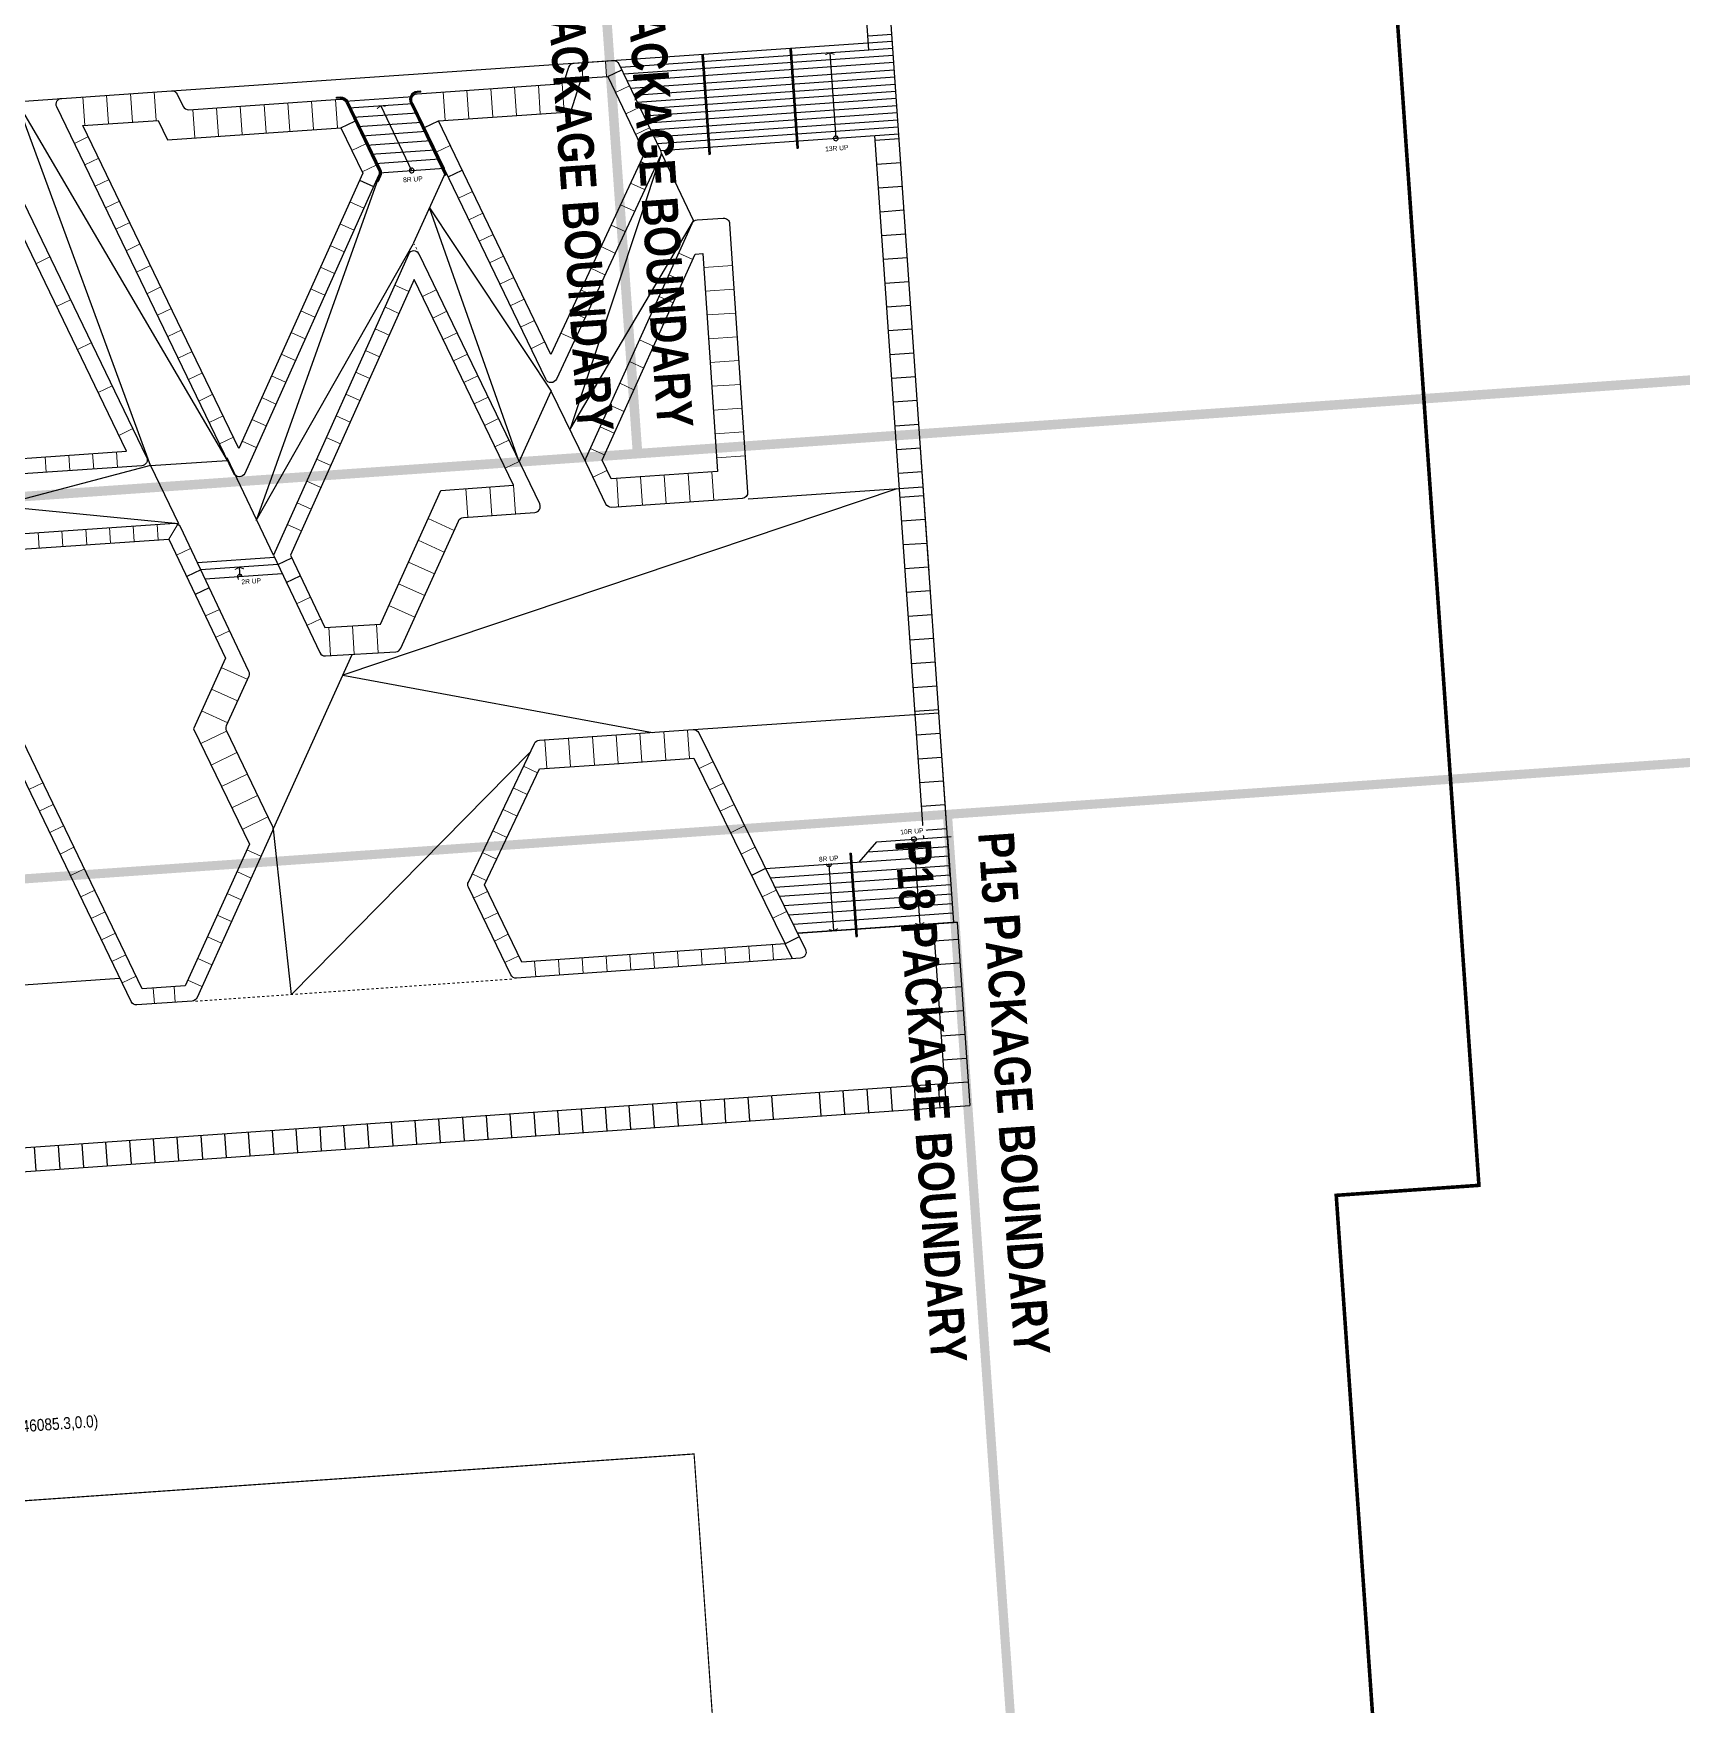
# Model space of a CAD drawing. Header units: millimetres. Extents: x 50357 to 985146, y 723188 to 1803594.
# Drawn here: x 832133.9 to 832203.1, y 820029.4 to 820099.5 of the extents above; entities that cross this region are included whole.
import ezdxf
from ezdxf.enums import TextEntityAlignment as Align

# ---------------------------------------------------------------- set-up
doc = ezdxf.new("R2010")
doc.units = ezdxf.units.MM
doc.header["$LTSCALE"] = 3
doc.header["$MEASUREMENT"] = 0
for name, pattern in [('3A35X-MAGP-P-SB$0$3A35X-MAGP-P-SB$0$HIDDEN', [0.375, 0.25, -0.125]), ('DASHED', [19.05, 12.7, -6.35]), ('HIDDEN', [0.375, 0.25, -0.125])]:
    doc.linetypes.add(name, pattern=pattern)
doc.layers.get('Defpoints').update_dxf_attribs({"color": 32})
doc.layers.add('3A35X-MAGP-P-SB$0$UAJ-00ANNO-$', color=32, linetype='Continuous', lineweight=5, plot=False)
for name, color, linetype in [('3A35X-MAGP-P-SB$0$UAJ-90BOUN', 7, 'Continuous'), ('_PARCEL BOUNDARY', 10, 'DASHED'), ('LWK-GA_HANDRAIL', 8, 'Continuous'), ('LWK-L_TXT', 8, 'Continuous'), ('LWK-MA_PAVING BANDING', 8, 'Continuous'), ('LWK-MA_Stone around ASA', 8, 'Continuous'), ('LWK-STEPS', 8, 'Continuous'), ('LWK-STEPS ARROW', 8, 'Continuous'), ('UAJ-00XREF', 7, 'Continuous'), ('UAJ-90.5LAND', 8, 'Continuous')]:
    doc.layers.add(name, color=color, linetype=linetype)
for name, color, linetype, lineweight in [('LWK-GA_PLANTER WALL TILES', 8, 'Continuous', 9), ('LWK-GA_PLANTERWALL', 8, 'Continuous', 30), ('LWK-LV_RAMP HIDDEN', 8, 'Continuous', 20)]:
    doc.layers.add(name, color=color, linetype=linetype, lineweight=lineweight)
doc.styles.add('3A35X-MAGP-P-SB$0$3A35X-MAGP-P-SB$0$UNS-TXT', font='swissc.ttf')
doc.styles.add('_BOLD', font='arialbd.ttf', dxfattribs={"width": 0.8})
doc.styles.add('LWK TITLE - ARIAL', font='arial.ttf')

# ---------------------------------------------------------------- blocks, each defined once
blk = doc.blocks.new('3A35X-MAGP-P-00-0$0$02_UNS-dotopen')
at = {"layer": 'LWK-STEPS ARROW', "lineweight": -2}
blk.add_lwpolyline([(-0.5, 0, 1), (0.5, 0, 1)], format="xyb", close=True, dxfattribs=at)
blk = doc.blocks.new('3A35X-MAGP-P-LD-00-0')
at = {"layer": 'LWK-GA_HANDRAIL', "ltscale": 0.5}
for p, q in [((834613881, 818103525, 0), (834614175, 818099335, 0)), ((834613935, 818103529, 0), (834614229, 818099339, 0)), ((834617570, 818103784, 0), (834617864, 818099594, 0)), ((834617623, 818103788, 0), (834617918, 818099598, 0)), ((834614175, 818099335, 0), (834614229, 818099339, 0)), ((834617864, 818099594, 0), (834617918, 818099598, 0)), ((834593226, 818081149, 0), (834592639, 818080870, 0)), ((834620107, 818070029, 0), (834620353, 818066537, -2)), ((834620161, 818070032, 0), (834620406, 818066541, -2)), ((834620353, 818066537, 0), (834620406, 818066541, 0))]:
    blk.add_line(p, q, dxfattribs=at)
at = {"layer": 'LWK-GA_HANDRAIL', "ltscale": 0.5, "elevation": 0}
for points in [[(834598560, 818101728), (834598710, 818101738, -0.307616), (834599040, 818101546), (834600406, 818098700, -0.220907), (834600410, 818098414), (834600309, 818098189)], [(834598563, 818101688), (834598713, 818101698, -0.307616), (834599004, 818101529), (834600370, 818098683, -0.220907), (834600374, 818098430), (834600272, 818098205)], [(834602090, 818101976), (834601940, 818101966, 0.53042), (834601658, 818101479), (834603116, 818098452)], [(834602093, 818101936), (834601943, 818101926, 0.530447), (834601694, 818101496), (834603152, 818098470)]]:
    blk.add_lwpolyline(points, format="xyb", dxfattribs=at)
for points in [[(834598563, 818101688), (834598560, 818101728)], [(834601764, 818101465), (834603073, 818098750)], [(834602093, 818101936), (834602090, 818101976)], [(834600272, 818098205), (834600309, 818098189)], [(834603116, 818098452), (834603152, 818098470)], [(834592870, 818081898), (834592283, 818081619)], [(834620108, 818070029), (834620161, 818070032)]]:
    blk.add_lwpolyline(points, dxfattribs=at)
at = {"layer": 'LWK-GA_HANDRAIL', "ltscale": 0.5}
for centre in [(834617607, 818103636, 0), (834613918, 818103377, 0), (834614002, 818102180, 0), (834617691, 818102439, 0), (834614107, 818100694, 0), (834617796, 818100953, 0), (834614192, 818099487, 0), (834617881, 818099746, 0), (834620152, 818069781, 0), (834620203, 818069048, 0), (834620288, 818067836, -1), (834620370, 818066689, 0)]:
    blk.add_circle(centre, 25, dxfattribs=at)
at = {"layer": 'LWK-GA_PLANTER WALL TILES'}
for p, q in [((834591538, 818083189, 0), (834591908, 818083823, 0)), ((834593655, 818080245, 0), (834593067, 818079967, 0)), ((834594083, 818079342, 0), (834593496, 818079063, 0)), ((834590892, 818064354, 0), (834590938, 818063708, 0)), ((834591762, 818064415, 0), (834591808, 818063769, 0))]:
    blk.add_line(p, q, dxfattribs=at)
at = {"layer": 'LWK-GA_PLANTER WALL TILES', "elevation": 0}
for points in [[(834608890, 818102534), (834608846, 818103179)], [(834609888, 818102603), (834609843, 818103248)], [(834610255, 818101930), (834610844, 818102213)], [(834610688, 818101029), (834611277, 818101311)], [(834588152, 818100068), (834587567, 818099785)], [(834611099, 818100167), (834611686, 818100447)], [(834588587, 818099168), (834588002, 818098885)], [(834589022, 818098268), (834588437, 818097985)], [(834610896, 818098127), (834611479, 818097856)], [(834589458, 818097367), (834588873, 818097084)], [(834599114, 818097334), (834599707, 818097068)], [(834603681, 818097489), (834604266, 818097771)], [(834610475, 818097220), (834611058, 818096949)], [(834589893, 818096467), (834589308, 818096184)], [(834604115, 818096588), (834604700, 818096870)], [(834598704, 818096422), (834599297, 818096156)], [(834604549, 818095687), (834605134, 818095969)], [(834610078, 818096371), (834610664, 818096099)], [(834590329, 818095567), (834589743, 818095284)], [(834598295, 818095510), (834598888, 818095243)], [(834604983, 818094786), (834605569, 818095069)], [(834609657, 818095464), (834610242, 818095192)], [(834613509, 818094931), (834612916, 818095199)], [(834585950, 818094739), (834586535, 818095023)], [(834590764, 818094667), (834590179, 818094384)], [(834597885, 818094597), (834598478, 818094331)], [(834609235, 818094557), (834609821, 818094285)], [(834613973, 818094597), (834615166, 818094677)], [(834591199, 818093766), (834590614, 818093483)], [(834597475, 818093685), (834598068, 818093419)], [(834601002, 818093841), (834601593, 818093575)], [(834602749, 818093651), (834602164, 818093368)], [(834605417, 818093886), (834606003, 818094168)], [(834608814, 818093650), (834609400, 818093378)], [(834613097, 818094020), (834612504, 818094288)], [(834614041, 818093599), (834615233, 818093680)], [(834586821, 818092939), (834587406, 818093223)], [(834605851, 818092985), (834606437, 818093267)], [(834612685, 818093108), (834612092, 818093377)], [(834591635, 818092866), (834591049, 818092583)], [(834597066, 818092773), (834597658, 818092507)], [(834600592, 818092929), (834601182, 818092663)], [(834603185, 818092751), (834602600, 818092468)], [(834606286, 818092084), (834606871, 818092366)], [(834608393, 818092743), (834608979, 818092471)], [(834612274, 818092197), (834611681, 818092465)], [(834614108, 818092601), (834615301, 818092682)], [(834592070, 818091966), (834591485, 818091683)], [(834596656, 818091861), (834597249, 818091594)], [(834600184, 818092016), (834600775, 818091750)], [(834603620, 818091850), (834603035, 818091567)], [(834607971, 818091836), (834608558, 818091564)], [(834611862, 818091286), (834611269, 818091554)], [(834614176, 818091604), (834615368, 818091684)], [(834587693, 818091139), (834588278, 818091423)], [(834592505, 818091066), (834591920, 818090783)], [(834596246, 818090948), (834596839, 818090682)], [(834599774, 818091104), (834600364, 818090838)], [(834604055, 818090950), (834603470, 818090667)], [(834606720, 818091183), (834607305, 818091465)], [(834592941, 818090165), (834592355, 818089882)], [(834599366, 818090190), (834599957, 818089925)], [(834611450, 818090375), (834610857, 818090643)], [(834614243, 818090606), (834615435, 818090686)], [(834588564, 818089339), (834589149, 818089622)], [(834595837, 818090036), (834596429, 818089770)], [(834604491, 818090050), (834603905, 818089767)], [(834611038, 818089464), (834610445, 818089732)], [(834614310, 818089608), (834615503, 818089689)], [(834593376, 818089265), (834592791, 818088982)], [(834595427, 818089124), (834596020, 818088858)], [(834598956, 818089278), (834599547, 818089013)], [(834604926, 818089149), (834604340, 818088866)], [(834610626, 818088552), (834610033, 818088820)], [(834593811, 818088365), (834593226, 818088082)], [(834595017, 818088212), (834595610, 818087945)], [(834598549, 818088365), (834599139, 818088100)], [(834605361, 818088249), (834604776, 818087966)], [(834614378, 818088610), (834615570, 818088691)], [(834589437, 818087539), (834590022, 818087823)], [(834594247, 818087465), (834593662, 818087182)], [(834598138, 818087453), (834598729, 818087188)], [(834605796, 818087349), (834605211, 818087066)], [(834610214, 818087641), (834609621, 818087909)], [(834614445, 818087613), (834615638, 818087693)], [(834586341, 818086638), (834586386, 818085990)], [(834587338, 818086707), (834587383, 818086059)], [(834588336, 818086776), (834588381, 818086128)], [(834589334, 818086846), (834589379, 818086197)], [(834594607, 818087300), (834595200, 818087033)], [(834609802, 818086730), (834609209, 818086998)], [(834614512, 818086615), (834615705, 818086695)], [(834597731, 818086540), (834598321, 818086275)], [(834606231, 818086448), (834605646, 818086165)], [(834609910, 818086075), (834609325, 818085793)], [(834597321, 818085628), (834597911, 818085363)], [(834596913, 818084715), (834597503, 818084450)], [(834586052, 818083462), (834586097, 818082813)], [(834587049, 818083531), (834587094, 818082882)], [(834588047, 818083600), (834588092, 818082951)], [(834589045, 818083669), (834589089, 818083020)], [(834590042, 818083737), (834590087, 818083089)], [(834591040, 818083806), (834591085, 818083158)], [(834596503, 818083803), (834597093, 818083538)], [(834592441, 818082802), (834591854, 818082523)], [(834596891, 818080473), (834597478, 818080753)], [(834597321, 818079571), (834597908, 818079850)], [(834600242, 818079622), (834600314, 818078424)], [(834598246, 818079502), (834598318, 818078304)], [(834599244, 818079562), (834599316, 818078364)], [(834594829, 818077313), (834593735, 818077807)], [(834594418, 818076402), (834593324, 818076895)], [(834594006, 818075490), (834592913, 818075984)], [(834593956, 818075138), (834592876, 818074616)], [(834607309, 818074781), (834607391, 818073584)], [(834608306, 818074849), (834608389, 818073652)], [(834609304, 818074918), (834609386, 818073721)], [(834610301, 818074987), (834610384, 818073789)], [(834611299, 818075055), (834611381, 818073858)], [(834612297, 818075124), (834612379, 818073927)], [(834613294, 818075192), (834613377, 818073995)], [(834594391, 818074238), (834593311, 818073716)], [(834594827, 818073338), (834593746, 818072816)], [(834607004, 818073388), (834606418, 818073667)], [(834614360, 818073864), (834613777, 818073577)], [(834586258, 818072963), (834585673, 818072681)], [(834606575, 818072485), (834605988, 818072764)], [(834614802, 818072967), (834614219, 818072680)], [(834586693, 818072063), (834586107, 818071780)], [(834595262, 818072438), (834594182, 818071915)], [(834615244, 818072070), (834614661, 818071783)], [(834595697, 818071537), (834594617, 818071015)], [(834606145, 818071582), (834605558, 818071861)], [(834587127, 818071162), (834586542, 818070880)], [(834605716, 818070679), (834605129, 818070958)], [(834615686, 818071173), (834615102, 818070886)], [(834587562, 818070262), (834586976, 818069979)], [(834594809, 818070156), (834595402, 818069888)], [(834605286, 818069776), (834604699, 818070055)], [(834616128, 818070276), (834615544, 818069989)], [(834587996, 818069361), (834587411, 818069078)], [(834594398, 818069244), (834594990, 818068977)], [(834604856, 818068873), (834604269, 818069152)], [(834588431, 818068460), (834587846, 818068178)], [(834604910, 818068422), (834604325, 818068139)], [(834617011, 818068482), (834616428, 818068195)], [(834593986, 818068333), (834594579, 818068065)], [(834588866, 818067560), (834588280, 818067277)], [(834593575, 818067421), (834594167, 818067154)], [(834605346, 818067522), (834604760, 818067239)], [(834617453, 818067585), (834616870, 818067298)], [(834589300, 818066659), (834588715, 818066377)], [(834593163, 818066510), (834593755, 818066242)], [(834605781, 818066622), (834605196, 818066339)], [(834589735, 818065758), (834589149, 818065476)], [(834592752, 818065599), (834593344, 818065331)], [(834606216, 818065721), (834605631, 818065438)], [(834608880, 818065627), (834608926, 818064978)], [(834609878, 818065697), (834609923, 818065049)], [(834610875, 818065768), (834610921, 818065120)], [(834611873, 818065839), (834611918, 818065190)], [(834612871, 818065908), (834612916, 818065260)], [(834613868, 818065978), (834613913, 818065329)], [(834614866, 818066047), (834614911, 818065399)], [(834615863, 818066117), (834615908, 818065468)], [(834616861, 818066186), (834616906, 818065538)], [(834606885, 818065486), (834606931, 818064837)], [(834607883, 818065556), (834607928, 818064908)], [(834590169, 818064858), (834589584, 818064575)], [(834592340, 818064687), (834592932, 818064420)]]:
    blk.add_lwpolyline(points, dxfattribs=at)
at = {"layer": 'LWK-GA_PLANTER WALL TILES', "ltscale": 0.5, "elevation": 0}
for points in [[(834605029, 818102096), (834605113, 818100895)], [(834606026, 818102166), (834606110, 818100965)], [(834607024, 818102235), (834607108, 818101034)], [(834608022, 818102305), (834608106, 818101104)], [(834588003, 818100538), (834587920, 818101735)], [(834589001, 818100607), (834588918, 818101805)], [(834589999, 818100676), (834589916, 818101874)], [(834590996, 818100746), (834590913, 818101943)], [(834594523, 818101353), (834594608, 818100156)], [(834595521, 818101424), (834595605, 818100227)], [(834596518, 818101494), (834596603, 818100297)], [(834597516, 818101565), (834597600, 818100368)], [(834598513, 818101635), (834598598, 818100438)], [(834603034, 818101956), (834603118, 818100755)], [(834604031, 818102026), (834604115, 818100825)], [(834592528, 818101212), (834592613, 818100015)], [(834593526, 818101283), (834593610, 818100086)], [(834599203, 818099498), (834599789, 818099779)], [(834602747, 818099421), (834603332, 818099703)], [(834599636, 818098596), (834600222, 818098877)], [(834613312, 818085948), (834613394, 818084751)], [(834614309, 818086017), (834614392, 818084820)], [(834603995, 818085312), (834604080, 818084114)], [(834604993, 818085382), (834605077, 818084185)], [(834605990, 818085453), (834606075, 818084256)], [(834610319, 818085743), (834610401, 818084546)], [(834611316, 818085811), (834611399, 818084614)], [(834612314, 818085880), (834612396, 818084683)], [(834603501, 818083563), (834602407, 818084057)], [(834603089, 818082652), (834601995, 818083146)], [(834602678, 818081741), (834601584, 818082234)], [(834602266, 818080829), (834601172, 818081323)], [(834601855, 818079918), (834600761, 818080412)]]:
    blk.add_lwpolyline(points, dxfattribs=at)
at = {"layer": 'LWK-GA_PLANTERWALL', "elevation": 0}
for points in [[(834601947, 818101876), (834607917, 818102298, 0.306066), (834608138, 818102471), (834608305, 818102991, -0.307514), (834608527, 818103164), (834610165, 818103271, -0.306521), (834610407, 818103129), (834612147, 818099494, -0.224072), (834612148, 818099280), (834607789, 818089906, -0.632875), (834607337, 818089903), (834601739, 818101518, -0.530488)], [(834576848, 818100962), (834583268, 818101407, -0.306299), (834583510, 818101267), (834590602, 818086626, -0.531022), (834590394, 818086267), (834583948, 818085821, -0.306717), (834583706, 818085961), (834576640, 818100604, -0.530574)], [(834598959, 818101507), (834600325, 818098662, -0.22147), (834600328, 818098451), (834594714, 818085949, -0.637118), (834594261, 818085943), (834586826, 818101317, -0.530845), (834587034, 818101675), (834591632, 818101994, -0.306752), (834591874, 818101853), (834592122, 818101341, 0.306834), (834592364, 818101200), (834598716, 818101648, -0.307616)], [(834609869, 818084667), (834609036, 818086390, -0.222118), (834609033, 818086602), (834613475, 818096440, -0.276275), (834613686, 818096587), (834614784, 818096662, -0.414524), (834615050, 818096429), (834615811, 818085167, -0.413903), (834615578, 818084901), (834610111, 818084526, -0.306355)], [(834598104, 818078291), (834601054, 818078469, 0.278537), (834601267, 818078615), (834603677, 818083954, -0.276362), (834603888, 818084101), (834606883, 818084313, 0.530293), (834607090, 818084671), (834602029, 818095142, 0.637453), (834601576, 818095136), (834595919, 818082513), (834597863, 818078433, 0.305544)], [(834581019, 818083114), (834591765, 818083856, -0.308396), (834592008, 818083714), (834594885, 818077653, -0.220194), (834594887, 818077443), (834593948, 818075361, 0.222079), (834593951, 818075149), (834595879, 818071162, -0.222178), (834595881, 818070950), (834592726, 818063964, -0.275683), (834592516, 818063817), (834590204, 818063653, -0.307106), (834589961, 818063794), (834580811, 818082756, -0.530644)], [(834607078, 818074766), (834613525, 818075207, -0.304221), (834613767, 818075068), (834618243, 818065983, -0.532719), (834618036, 818065623), (834606124, 818064780, -0.306897), (834605881, 818064921), (834604104, 818068596, -0.227421), (834604104, 818068812), (834606869, 818074624, -0.270957)]]:
    blk.add_lwpolyline(points, format="xyb", close=True, dxfattribs=at)
for points in [[(834609937, 818102604), (834610527, 818102887)], [(834603246, 818098390), (834603832, 818098672)], [(834611317, 818099034), (834611900, 818098763)], [(834596103, 818082125), (834596690, 818082405)], [(834596461, 818081376), (834597047, 818081656)], [(834616569, 818069379), (834615986, 818069092)], [(834617980, 818066517), (834617397, 818066229)], [(834617707, 818065600), (834617397, 818066229)]]:
    blk.add_lwpolyline(points, dxfattribs=at)
for points in [[(834602837, 818100736), (834608386, 818101124), (834608841, 818102533), (834609937, 818102604), (834611479, 818099383), (834607555, 818090946), (834602837, 818100736)], [(834598747, 818100448), (834599659, 818098548), (834594472, 818086998), (834587926, 818100534), (834591073, 818100752), (834591467, 818099934)], [(834584173, 818086488), (834589759, 818086875), (834583302, 818100207), (834577739, 818099821)], [(834613609, 818095156), (834613932, 818095178), (834614550, 818086033), (834610079, 818085727), (834609703, 818086505)], [(834600409, 818079632), (834602941, 818085239), (834605990, 818085453), (834601817, 818094086), (834596635, 818082521), (834598079, 818079492)], [(834592232, 818064449), (834592232, 818064449), (834590428, 818064321), (834581653, 818082507), (834591538, 818083189), (834593909, 818078193), (834592576, 818075237), (834594917, 818070394)], [(834607084, 818073564), (834610423, 818073792), (834610423, 818073792), (834613565, 818074007), (834617397, 818066229), (834606348, 818065448), (834604778, 818068696)]]:
    blk.add_lwpolyline(points, close=True, dxfattribs=at)
at = {"layer": 'LWK-GA_PLANTERWALL', "color": 7, "elevation": 0}
for points in [[(834598747, 818100448), (834599333, 818100729)], [(834602252, 818100454), (834602837, 818100736)], [(834599524, 818098246), (834600117, 818097980)]]:
    blk.add_lwpolyline(points, dxfattribs=at)
at = {"layer": 'LWK-LV_RAMP HIDDEN', "linetype": 'HIDDEN', "ltscale": 6, "elevation": 0}
for points in [[(834601795, 818095623), (834602037, 818095126)], [(834623021, 818087588), (834624138, 818071616)], [(834592660, 818063804), (834605961, 818064742)]]:
    blk.add_lwpolyline(points, dxfattribs=at)
at = {"layer": 'LWK-MA_PAVING BANDING', "ltscale": 0.5}
for p, q in [((834598921, 818101565, 0), (834601756, 818101765, 0)), ((834595965, 818082416, 0), (834592732, 818082189, 0))]:
    blk.add_line(p, q, dxfattribs=at)
at = {"layer": 'LWK-MA_Stone around ASA', "ltscale": 0.5}
for p, q in [((834620851, 818104306, 0), (834621849, 818104376, 0)), ((834580919, 818057341, 0), (834625072, 818060443, 0)), ((834503975, 818050933, 0), (834625141, 818059445, 0))]:
    blk.add_line(p, q, dxfattribs=at)
at = {"layer": 'LWK-MA_Stone around ASA', "ltscale": 0.5, "elevation": 0}
for points in [[(834620892, 818103716), (834620363, 818111289)], [(834624315, 818069071), (834621353, 818111471)], [(834623203, 818070647), (834621143, 818100125)], [(834621156, 818099929), (834622154, 818100000)], [(834621226, 818098932), (834622224, 818099002)], [(834621296, 818097934), (834622294, 818098005)], [(834621366, 818096936), (834622363, 818097007)], [(834621436, 818095939), (834622433, 818096009)], [(834621505, 818094941), (834622503, 818095012)], [(834621575, 818093944), (834622572, 818094014)], [(834621645, 818092946), (834622642, 818093017)], [(834621714, 818091949), (834622712, 818092019)], [(834621784, 818090951), (834622782, 818091022)], [(834621854, 818089954), (834622851, 818090024)], [(834621923, 818088956), (834622921, 818089026)], [(834621993, 818087958), (834622991, 818088029)], [(834622063, 818086961), (834623060, 818087031)], [(834622132, 818085963), (834623130, 818086034)], [(834622202, 818084966), (834623192, 818085036)], [(834622272, 818083968), (834623262, 818084038)], [(834622342, 818082971), (834623331, 818083040)], [(834622411, 818081973), (834623400, 818082043)], [(834622481, 818080975), (834623469, 818081045)], [(834622551, 818079978), (834623538, 818080048)], [(834622620, 818078980), (834623607, 818079050)], [(834622690, 818077983), (834623677, 818078052)], [(834622760, 818076985), (834623746, 818077055)], [(834622829, 818075988), (834623815, 818076057)], [(834622899, 818074990), (834623884, 818075060)], [(834622969, 818073992), (834623953, 818074062)], [(834623038, 818072995), (834624022, 818073064)], [(834623108, 818071997), (834624092, 818072067)], [(834623178, 818071000), (834624161, 818071069)], [(834623606, 818067066), (834624144, 818059375)], [(834624452, 818067126), (834624604, 818067137)], [(834624604, 818067137), (834625141, 818059445)], [(834623656, 818066358), (834624652, 818066428)], [(834623725, 818065360), (834624722, 818065430)], [(834623795, 818064363), (834624792, 818064433)], [(834623865, 818063365), (834624862, 818063435)], [(834623935, 818062368), (834624932, 818062438)], [(834624004, 818061370), (834625002, 818061440)], [(834618820, 818060004), (834618890, 818059006)], [(834619817, 818060074), (834619887, 818059076)], [(834620815, 818060144), (834620885, 818059146)], [(834621813, 818060214), (834621882, 818059216)], [(834622810, 818060284), (834622880, 818059286)], [(834623808, 818060353), (834623877, 818059356)], [(834608844, 818059303), (834608914, 818058305)], [(834609842, 818059373), (834609912, 818058375)], [(834610840, 818059443), (834610909, 818058446)], [(834611837, 818059513), (834611907, 818058516)], [(834612835, 818059583), (834612904, 818058586)], [(834613832, 818059653), (834613902, 818058656)], [(834614830, 818059723), (834614900, 818058726)], [(834615827, 818059794), (834615897, 818058796)], [(834616825, 818059864), (834616895, 818058866)], [(834598869, 818058602), (834598939, 818057605)], [(834599867, 818058672), (834599936, 818057675)], [(834600864, 818058742), (834600934, 818057745)], [(834601862, 818058812), (834601931, 818057815)], [(834602859, 818058882), (834602929, 818057885)], [(834603857, 818058953), (834603927, 818057955)], [(834604854, 818059023), (834604924, 818058025)], [(834605852, 818059093), (834605922, 818058095)], [(834606849, 818059163), (834606919, 818058165)], [(834607847, 818059233), (834607917, 818058235)], [(834588894, 818057901), (834588963, 818056904)], [(834589891, 818057971), (834589961, 818056974)], [(834590889, 818058042), (834590959, 818057044)], [(834591886, 818058112), (834591956, 818057114)], [(834592884, 818058182), (834592954, 818057184)], [(834593881, 818058252), (834593951, 818057254)], [(834594879, 818058322), (834594949, 818057324)], [(834595876, 818058392), (834595946, 818057394)], [(834596874, 818058462), (834596944, 818057464)], [(834597872, 818058532), (834597941, 818057535)], [(834585901, 818057691), (834585971, 818056694)], [(834586899, 818057761), (834586968, 818056764)], [(834587896, 818057831), (834587966, 818056834)]]:
    blk.add_lwpolyline(points, dxfattribs=at)
at = {"layer": 'LWK-STEPS', "ltscale": 0.5}
for p, q in [((834599071, 818101275, 0), (834601764, 818101465, 0)), ((834599257, 818100887, 0), (834601951, 818101077, 0)), ((834599442, 818100499, 0), (834602138, 818100689, 0)), ((834599629, 818100111, 0), (834602325, 818100301, 0)), ((834599816, 818099723, 0), (834602512, 818099914, 0)), ((834600002, 818099335, 0), (834602699, 818099526, 0)), ((834600188, 818098947, 0), (834602886, 818099138, 0)), ((834600350, 818098558, 0), (834603073, 818098750, 0)), ((834596103, 818082125, 0), (834592870, 818081898, 0)), ((834596288, 818081737, 0), (834593054, 818081510, 0)), ((834620488, 818069654, 0), (834621230, 818070508, 0))]:
    blk.add_line(p, q, dxfattribs=at)
at = {"layer": 'LWK-STEPS', "ltscale": 0.5, "elevation": 0}
for points in [[(834621889, 818103786), (834610478, 818102985)], [(834621910, 818103487), (834610615, 818102694)], [(834621932, 818103188), (834610754, 818102403)], [(834610894, 818102112), (834621952, 818102888)], [(834611033, 818101821), (834621973, 818102589)], [(834611172, 818101530), (834621994, 818102290)], [(834611311, 818101239), (834622015, 818101991)], [(834611451, 818100948), (834622035, 818101691)], [(834611590, 818100657), (834622056, 818101392)], [(834611729, 818100366), (834622077, 818101093)], [(834611869, 818100076), (834622102, 818100794)], [(834612008, 818099785), (834622123, 818100494)], [(834612147, 818099494), (834622144, 818100195)], [(834621230, 818070508), (834624352, 818070727)], [(834624200, 818070717), (834624452, 818067126)], [(834616569, 818069379), (834624256, 818069919)], [(834620859, 818070081), (834624228, 818070318)], [(834616760, 818068992), (834624284, 818069520)], [(834616972, 818068606), (834624312, 818069121)], [(834617163, 818068218), (834624340, 818068722)], [(834617354, 818067830), (834624368, 818068323)], [(834617545, 818067443), (834624396, 818067924)], [(834617736, 818067055), (834624424, 818067525)], [(834624604, 818067137), (834617926, 818066668)], [(834617926, 818066668), (834624452, 818067126)]]:
    blk.add_lwpolyline(points, dxfattribs=at)
at = {"layer": 'LWK-STEPS ARROW', "ltscale": 0.5, "const_width": 40, "elevation": 0}
for points in [[(834619062, 818103518), (834619252, 818103601), (834619447, 818103530)], [(834600254, 818101242), (834600418, 818101370), (834600624, 818101349)], [(834594301, 818081911), (834594486, 818082012), (834594685, 818081940)], [(834622843, 818067082), (834623043, 818067027), (834623226, 818067124)], [(834619224, 818066828), (834619424, 818066773), (834619607, 818066870)]]:
    blk.add_lwpolyline(points, dxfattribs=at)
at = {"layer": 'LWK-STEPS ARROW', "ltscale": 0.5, "elevation": 0}
for points in [[(834619252, 818103601), (834619504, 818100010)], [(834600418, 818101370), (834601711, 818098654)], [(834594486, 818082011), (834594514, 818081612)], [(834622791, 818070618), (834623043, 818067027)], [(834619228, 818069566), (834619424, 818066773)]]:
    blk.add_lwpolyline(points, dxfattribs=at)
at = {"layer": 'UAJ-90.5LAND'}
for p, q in [((834603138, 818098569, 0), (834601795, 818095623, 0)), ((834606224, 818086432, 0), (834607566, 818089401, 0)), ((834595919, 818082513, 0), (834593974, 818086593, 0))]:
    blk.add_line(p, q, dxfattribs=at)
at = {"layer": 'UAJ-90.5LAND', "elevation": 0}
for points in [[(834591632, 818101994), (834621868, 818104084)], [(834583268, 818101407), (834587034, 818101675)], [(834590761, 818086270), (834585151, 818101541), (834593982, 818086491)], [(834612196, 818099366), (834608348, 818087782), (834613538, 818096547)], [(834612196, 818099366), (834613538, 818096547)], [(834600373, 818098521), (834595197, 818083976), (834601796, 818095599)], [(834606223, 818086433), (834602467, 818097084), (834607566, 818089401)], [(834609036, 818086390), (834607568, 818089406)], [(834590761, 818086270), (834584362, 818084576), (834591933, 818083845)], [(834590761, 818086270), (834593982, 818086491)], [(834590761, 818086270), (834591933, 818083845)], [(834622064, 818085317), (834598830, 818077484), (834611830, 818075091)], [(834615831, 818084888), (834623175, 818085394)], [(834599216, 818078339), (834595919, 818071041)], [(834613525, 818075207), (834623837, 818075917)], [(834606695, 818074259), (834596693, 818064088), (834595923, 818071032)], [(834589474, 818064764), (834503405, 818058747)]]:
    blk.add_lwpolyline(points, dxfattribs=at)
at = {"layer": 'LWK-STEPS ARROW', "yscale": 200, "zscale": 200}
for p, xscale, rotation in [((834619504, 818100010, 0), 200, 273.9989084199175), ((834601711, 818098654, 0), 200, 273.9989084199175), ((834594514, 818081612, 0), 200, 273.9989084199175), ((834622791, 818070618, 0), -200, 274.038354498309), ((834619228, 818069566, 0), -200, 274.038354498309)]:
    blk.add_blockref('3A35X-MAGP-P-00-0$0$02_UNS-dotopen', p, dxfattribs=dict(at, xscale=xscale, rotation=rotation))
at = {"layer": 'LWK-L_TXT', "char_height": 200, "attachment_point": 5, "rotation": 3.99823, "style": 'LWK TITLE - ARIAL', "bg_fill": 2}
for s, insert in [('\\pxqc;13R UP', (834619543, 818099596, 0)), ('\\pxqc;8R UP', (834601764, 818098285, 0)), ('\\pxqc;2R UP', (834594990, 818081422, 0)), ('\\pxqc;10R UP', (834622704, 818070945, 0)), ('\\pxqc;8R UP', (834619217, 818069799, 0))]:
    blk.add_mtext(s, dxfattribs=dict(at, insert=insert))
blk = doc.blocks.new('PARCEL BOUNDARY')
at = {"layer": '_PARCEL BOUNDARY', "ltscale": 0.2, "const_width": 400}
for points in [[(834854731, 817545399), (834858529, 817489069), (834620586, 817472439), (834611000, 817471769), (834606247, 817538666)], [(834495714, 817487766), (834575555, 817493351), (834577227, 817469409), (834611000, 817471769)]]:
    blk.add_lwpolyline(points, dxfattribs=at)
at = {"layer": '_PARCEL BOUNDARY', "ltscale": 100, "const_width": 383}
blk.add_lwpolyline([(834623997, 817456639), (834699612, 817461924)], dxfattribs=at)
at = {"layer": '_PARCEL BOUNDARY', "ltscale": 100, "const_width": 383, "flags": 128}
blk.add_lwpolyline([(834579180, 817441477), (834578344, 817453448), (834623997, 817456639), (834629227, 817381823), (834583575, 817378615)], close=True, dxfattribs=at)
at = {"layer": 'Defpoints', "style": '_BOLD', "width": 0.8}
for s, p in [('P18 PACKAGE BOUNDARY', (834607737, 817483628, 994000)), ('P14 PACKAGE BOUNDARY', (834611078, 817483773, 994000)), ('P15 PACKAGE BOUNDARY', (834626048, 817444884, 994000)), ('P18 PACKAGE BOUNDARY', (834622565, 817444560, 994000))]:
    blk.add_text(s, height=1500, rotation=274.00124, dxfattribs=at).set_placement(p, align=Align.CENTER)

msp = doc.modelspace()

# ---------------------------------------------------------------- linework, layer by layer
at = {"layer": '3A35X-MAGP-P-SB$0$UAJ-90BOUN', "linetype": '3A35X-MAGP-P-SB$0$3A35X-MAGP-P-SB$0$HIDDEN', "ltscale": 20, "const_width": 0.05}
msp.add_lwpolyline([(832165.0809, 819990.9035), (832135.4518, 819988.8322), (832132.0246, 820037.8561), (832161.6538, 820039.9274)], close=True, dxfattribs=at)

# ---------------------------------------------------------------- texts
at = {"layer": '3A35X-MAGP-P-SB$0$UAJ-00ANNO-$', "insert": (832124.7865, 820041.5406), "char_height": 0.5, "width": 13.262628, "attachment_point": 1, "rotation": 3.998909, "line_spacing_factor": 0.963855, "style": '3A35X-MAGP-P-SB$0$3A35X-MAGP-P-SB$0$UNS-TXT'}
msp.add_mtext('Site Datum\\PWCS (X,Y,Z)=(834576001.8,818046085.3,0.0)\\PLYRIC UCS (X,Y,Z)=(0,0,0)', dxfattribs=at)

# ---------------------------------------------------------------- next in the draw order: block references
at = {"layer": 'UAJ-00XREF', "ltscale": 0.5, "xscale": 0.0009999999999999998, "yscale": 0.0009999999999999998, "zscale": 0.0009999999999999998, "rotation": 359.9752874263863}
msp.add_blockref('3A35X-MAGP-P-LD-00-0', (-2804.6854, 2355.157, -0.0001), dxfattribs=at)

# ---------------------------------------------------------------- next in the draw order: linework, layer by layer
at = {"layer": 'Defpoints', "ltscale": 100, "const_width": 0.15, "elevation": 988.9998, "flags": 128}
msp.add_lwpolyline([(832057.9337, 819898.3719), (832041.9348, 820127.3448), (832043.5057, 820127.4545), (832040.7284, 820167.1508), (832047.0462, 820176.0782, 0.1039453), (832081.9819, 820159.9356, 0.0281485), (832108.8028, 820154.86), (832119.1678, 820151.7038, 0.0121811), (832128.4367, 820149.1737, 0.0118169), (832137.9647, 820148.7695, 0.018959), (832175.8947, 820149.6028), (832178.8247, 820150.5317), (832181.5923, 820150.724), (832185.0968, 820100.6524), (832191.0821, 820101.0714), (832194.5731, 820051.1934), (832188.5872, 820050.7744), (832191.6802, 820006.5825)], format="xyb", dxfattribs=at)

# ---------------------------------------------------------------- next in the draw order: block references
at = {"xscale": 0.001, "yscale": 0.001, "zscale": 0.001, "rotation": 359.998908534026}
msp.add_blockref('PARCEL BOUNDARY', (-2467.289, 2626.0129, -0.0001), dxfattribs=at)

doc.saveas('drawing.dxf')
